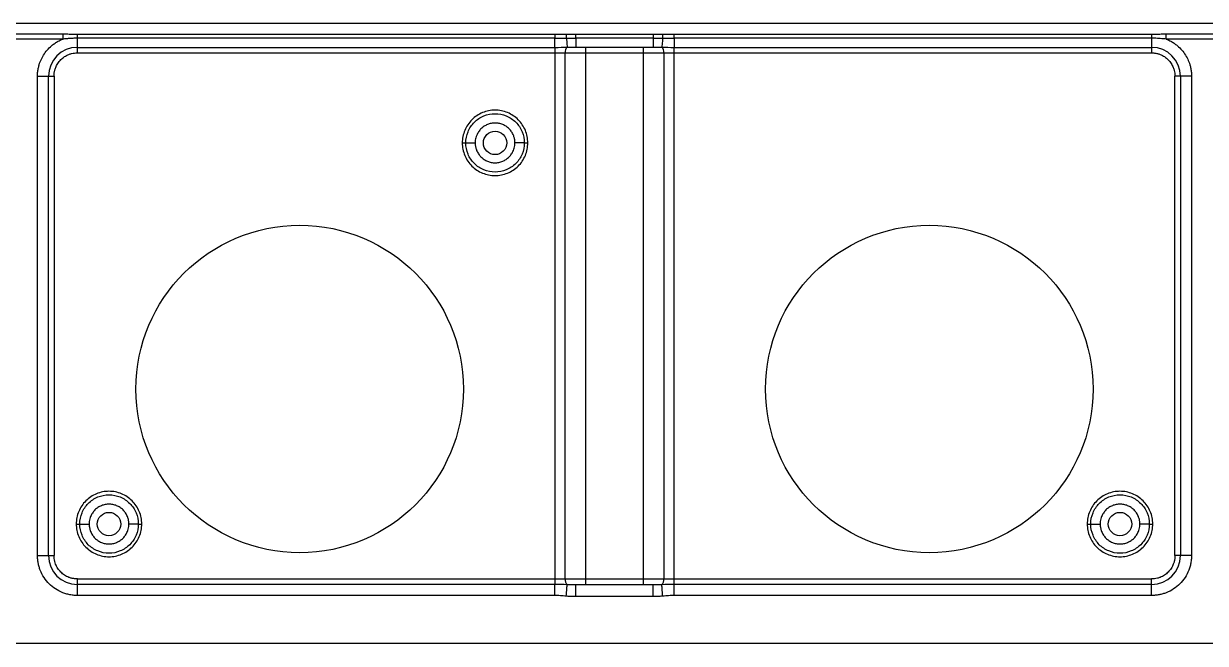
# Model space of a CAD drawing. Header units: millimetres. Extents: x -1 to 1576, y 30 to 633.
# Drawn here: x 471 to 572, y 30.4 to 83.4 of the extents above; entities that cross this region are included whole.
import ezdxf

# ---------------------------------------------------------------- set-up
doc = ezdxf.new("R2010")
doc.units = ezdxf.units.MM

msp = doc.modelspace()

# ---------------------------------------------------------------- linework, layer by layer
at = {"color": 7, "linetype": 'Continuous', "lineweight": 25}
for p, q in [((834.45, 83.41), (33.91, 83.41)), ((461.02, 82.53), (474.32, 82.53)), ((474.32, 82.09), (461.02, 82.09)), ((475.58, 82.52), (516.39, 82.52)), ((516.39, 82.16), (475.58, 82.16)), ((475.58, 80.91), (475.58, 82.16)), ((518.18, 82.51), (524.8, 82.51)), ((524.8, 82.18), (518.18, 82.18)), ((526.59, 82.52), (567.4, 82.52)), ((567.4, 82.16), (526.59, 82.16)), ((567.4, 82.16), (567.4, 80.91)), ((568.66, 82.53), (581.96, 82.53)), ((581.96, 82.09), (568.66, 82.09)), ((475.58, 81.38), (516.39, 81.38)), ((475.58, 80.91), (567.4, 80.91)), ((516.39, 81.38), (516.39, 35.44)), ((517.27, 35.91), (517.27, 80.91)), ((518.13, 81.41), (518.18, 81.42)), ((518.18, 81.41), (524.8, 81.41)), ((519.01, 81.41), (519.01, 35.41)), ((523.97, 35.41), (523.97, 81.41)), ((524.8, 81.42), (524.85, 81.41)), ((525.72, 80.91), (525.72, 35.91)), ((526.59, 81.38), (567.4, 81.38)), ((526.59, 35.44), (526.59, 81.38)), ((472.17, 37.91), (472.17, 78.91)), ((472.17, 78.91), (473.58, 78.91)), ((473.11, 37.91), (473.11, 78.91)), ((473.58, 78.91), (473.58, 37.91)), ((570.82, 78.91), (569.4, 78.91)), ((569.4, 37.91), (569.4, 78.91)), ((569.87, 78.91), (569.87, 37.91)), ((570.82, 78.91), (570.82, 37.91)), ((472.17, 37.91), (473.58, 37.91)), ((570.82, 37.91), (569.4, 37.91)), ((475.58, 34.5), (475.58, 35.91)), ((475.58, 35.91), (567.4, 35.91)), ((516.39, 35.44), (475.58, 35.44)), ((524.8, 35.41), (518.18, 35.41)), ((524.85, 35.41), (524.8, 35.41)), ((567.4, 35.44), (526.59, 35.44)), ((567.4, 34.5), (567.4, 35.91)), ((516.39, 34.5), (475.58, 34.5)), ((524.8, 34.41), (518.18, 34.41)), ((567.4, 34.5), (526.59, 34.5)), ((1518.3, 30.4), (36.91, 30.4))]:
    msp.add_line(p, q, dxfattribs=at)
at = {"color": 141}
for centre in [(511.28, 73.21), (478.28, 40.61), (564.7, 40.61)]:
    msp.add_circle(centre, 1, dxfattribs=at)
at = {"color": 7, "linetype": 'Continuous', "lineweight": 25}
for centre in [(494.58, 52.16), (548.4, 52.16)]:
    msp.add_circle(centre, 14, dxfattribs=at)
for centre, radius, start, end in [((475.58, 78.91), 2.47, 90, 180), ((517.82, 80.99), 0.562, 132.435, 187.8232), ((525.16, 80.99), 0.562, 352.1767, 47.5651), ((567.4, 78.91), 2.47, 0, 90), ((475.58, 37.91), 2.47, 180, 270), ((567.4, 37.91), 2.47, 270, 360), ((517.82, 35.84), 0.562, 172.1767, 227.5651), ((525.16, 35.84), 0.562, 312.435, 7.8232)]:
    msp.add_arc(centre, radius, start, end, dxfattribs=at)
for points, knots in [([(472.17, 78.91), (472.17, 78.97), (472.17, 79.08), (472.18, 79.24), (472.2, 79.41), (472.23, 79.57), (472.27, 79.73), (472.34, 80.01), (472.49, 80.39), (472.75, 80.84), (473.07, 81.25), (473.41, 81.56), (473.73, 81.79), (474.02, 81.96), (474.22, 82.04), (474.32, 82.09)], [0, 0, 0, 0, 0.040883, 0.08158, 0.122187, 0.162802, 0.203521, 0.244441, 0.372171, 0.500035, 0.627766, 0.75563, 0.837187, 0.918385, 1, 1, 1, 1]), ([(474.32, 82.53), (474.41, 82.53), (474.62, 82.53), (474.95, 82.52), (475.28, 82.52), (475.49, 82.52), (475.58, 82.52)], [0, 0, 0, 0, 0.200515, 0.50786, 0.778848, 1, 1, 1, 1]), ([(474.32, 82.53), (474.32, 82.49), (474.32, 82.42), (474.32, 82.27), (474.32, 82.18), (474.32, 82.09)], [0, 0, 0, 0, 0.5, 0.5, 1, 1, 1, 1]), ([(475.58, 82.16), (475.48, 82.16), (475.27, 82.16), (474.96, 82.14), (474.64, 82.12), (474.43, 82.1), (474.32, 82.09)], [0, 0, 0, 0, 0.245457, 0.492199, 0.742868, 1, 1, 1, 1]), ([(516.39, 82.52), (516.53, 82.52), (516.86, 82.52), (517.2, 82.52), (517.39, 82.52)], [0, 0, 0, 0, 0.420029, 1, 1, 1, 1]), ([(516.39, 81.38), (516.39, 81.44), (516.39, 81.55), (516.39, 81.82), (516.39, 81.98), (516.39, 82.16)], [0, 0, 0, 0, 0.5, 0.5, 1, 1, 1, 1]), ([(517.38, 82.17), (517.4, 81.98), (517.41, 81.8), (517.43, 81.53), (517.44, 81.44), (517.44, 81.4)], [0, 0, 0, 0, 0.5, 0.5, 1, 1, 1, 1]), ([(517.39, 82.52), (517.51, 82.52), (517.77, 82.51), (518.03, 82.51), (518.18, 82.51)], [0, 0, 0, 0, 0.451518, 1, 1, 1, 1]), ([(518.18, 82.18), (518.18, 81.96), (518.18, 81.77), (518.18, 81.49), (518.18, 81.41), (518.18, 81.41)], [0, 0, 0, 0, 0.5, 0.5, 1, 1, 1, 1]), ([(524.8, 82.51), (524.95, 82.51), (525.21, 82.51), (525.47, 82.52), (525.59, 82.52)], [0, 0, 0, 0, 0.548204, 1, 1, 1, 1]), ([(524.8, 82.18), (524.8, 81.96), (524.8, 81.77), (524.8, 81.49), (524.8, 81.41), (524.8, 81.41)], [0, 0, 0, 0, 0.5, 0.5, 1, 1, 1, 1]), ([(525.6, 82.17), (525.59, 81.98), (525.57, 81.8), (525.55, 81.53), (525.54, 81.44), (525.54, 81.4)], [0, 0, 0, 0, 0.5, 0.5, 1, 1, 1, 1]), ([(525.59, 82.52), (525.79, 82.52), (526.12, 82.52), (526.45, 82.52), (526.59, 82.52)], [0, 0, 0, 0, 0.581022, 1, 1, 1, 1]), ([(526.59, 82.16), (526.59, 81.98), (526.59, 81.82), (526.59, 81.55), (526.59, 81.44), (526.59, 81.38)], [0, 0, 0, 0, 0.5, 0.5, 1, 1, 1, 1]), ([(567.4, 82.52), (567.49, 82.52), (567.7, 82.52), (568.04, 82.52), (568.36, 82.53), (568.58, 82.53), (568.66, 82.53)], [0, 0, 0, 0, 0.221414, 0.492164, 0.7995, 1, 1, 1, 1]), ([(568.66, 82.09), (568.57, 82.1), (568.4, 82.12), (568.15, 82.13), (567.9, 82.15), (567.65, 82.16), (567.48, 82.16), (567.4, 82.16)], [0, 0, 0, 0, 0.206312, 0.4081642, 0.6068367, 0.8036604, 1, 1, 1, 1]), ([(568.66, 82.09), (568.66, 82.18), (568.66, 82.27), (568.66, 82.42), (568.66, 82.49), (568.66, 82.53)], [0, 0, 0, 0, 0.5, 0.5, 1, 1, 1, 1]), ([(568.66, 82.09), (568.71, 82.07), (568.81, 82.02), (568.96, 81.95), (569.11, 81.87), (569.25, 81.79), (569.39, 81.69), (569.61, 81.52), (569.91, 81.25), (570.24, 80.84), (570.5, 80.39), (570.66, 79.96), (570.76, 79.57), (570.81, 79.24), (570.81, 79.02), (570.82, 78.91)], [0, 0, 0, 0, 0.040883, 0.08158, 0.122187, 0.162802, 0.203521, 0.244441, 0.372171, 0.500035, 0.627766, 0.75563, 0.837187, 0.918385, 1, 1, 1, 1]), ([(473.58, 78.91), (473.58, 78.96), (473.58, 79.04), (473.6, 79.16), (473.61, 79.29), (473.64, 79.41), (473.68, 79.53), (473.75, 79.74), (473.9, 80.02), (474.16, 80.34), (474.47, 80.6), (474.79, 80.76), (475.08, 80.86), (475.33, 80.9), (475.5, 80.91), (475.58, 80.91)], [0, 0, 0, 0, 0.040276, 0.080243, 0.120058, 0.159883, 0.199877, 0.240199, 0.370043, 0.500057, 0.629901, 0.759916, 0.840121, 0.919721, 1, 1, 1, 1]), ([(567.4, 80.91), (567.44, 80.91), (567.53, 80.91), (567.65, 80.9), (567.78, 80.88), (567.9, 80.85), (568.02, 80.82), (568.23, 80.74), (568.51, 80.6), (568.82, 80.34), (569.08, 80.02), (569.25, 79.7), (569.34, 79.41), (569.39, 79.16), (569.4, 79), (569.4, 78.91)], [0, 0, 0, 0, 0.0402761, 0.0802426, 0.1200582, 0.159883, 0.1998773, 0.2401994, 0.3700431, 0.5000574, 0.6299012, 0.7599156, 0.8401208, 0.919721, 1, 1, 1, 1]), ([(514.08, 73.21), (514.08, 73.58), (514.01, 73.95), (513.73, 74.62), (513.52, 74.93), (513, 75.45), (512.69, 75.66), (512.01, 75.94), (511.65, 76.01), (510.91, 76.01), (510.55, 75.94), (509.87, 75.66), (509.56, 75.45), (509.04, 74.93), (508.83, 74.62), (508.55, 73.95), (508.48, 73.58), (508.48, 73.21)], [0, 0, 0, 0, 0.125, 0.125, 0.25, 0.25, 0.375, 0.375, 0.5, 0.5, 0.625, 0.625, 0.75, 0.75, 0.875, 0.875, 1, 1, 1, 1]), ([(508.78, 73.21), (508.78, 73.54), (508.85, 73.87), (509.1, 74.47), (509.28, 74.75), (509.74, 75.21), (510.02, 75.4), (510.63, 75.65), (510.95, 75.71), (511.61, 75.71), (511.94, 75.65), (512.54, 75.4), (512.82, 75.21), (513.28, 74.75), (513.47, 74.47), (513.72, 73.87), (513.78, 73.54), (513.78, 73.21)], [0, 0, 0, 0, 0.125, 0.125, 0.25, 0.25, 0.375, 0.375, 0.5, 0.5, 0.625, 0.625, 0.75, 0.75, 0.875, 0.875, 1, 1, 1, 1]), ([(512.98, 73.21), (512.98, 73.26), (512.98, 73.35), (512.96, 73.48), (512.94, 73.61), (512.9, 73.74), (512.83, 73.93), (512.7, 74.16), (512.49, 74.42), (512.23, 74.64), (511.94, 74.79), (511.62, 74.89), (511.28, 74.92), (510.95, 74.89), (510.63, 74.79), (510.33, 74.64), (510.07, 74.42), (509.86, 74.16), (509.72, 73.9), (509.63, 73.65), (509.59, 73.44), (509.58, 73.29), (509.58, 73.21)], [0, 0, 0, 0, 0.025179, 0.050131, 0.075011, 0.099977, 0.125185, 0.187588, 0.250097, 0.312505, 0.375015, 0.437475, 0.500034, 0.562494, 0.62505, 0.68745, 0.749957, 0.812365, 0.874867, 0.916675, 0.958143, 1, 1, 1, 1]), ([(508.48, 73.21), (508.56, 73.21), (508.64, 73.21), (508.75, 73.21), (508.78, 73.21), (508.78, 73.21)], [0, 0, 0, 0, 0.5, 0.5, 1, 1, 1, 1]), ([(508.48, 73.21), (508.48, 72.85), (508.55, 72.48), (508.83, 71.8), (509.04, 71.49), (509.56, 70.97), (509.87, 70.77), (510.55, 70.49), (510.91, 70.41), (511.65, 70.41), (512.01, 70.49), (512.69, 70.77), (513, 70.97), (513.52, 71.49), (513.73, 71.8), (514.01, 72.48), (514.08, 72.85), (514.08, 73.21)], [0, 0, 0, 0, 0.125, 0.125, 0.25, 0.25, 0.375, 0.375, 0.5, 0.5, 0.625, 0.625, 0.75, 0.75, 0.875, 0.875, 1, 1, 1, 1]), ([(513.78, 73.21), (513.78, 72.89), (513.72, 72.56), (513.47, 71.95), (513.28, 71.68), (512.82, 71.21), (512.54, 71.03), (511.94, 70.78), (511.61, 70.71), (510.95, 70.71), (510.63, 70.78), (510.02, 71.03), (509.74, 71.21), (509.28, 71.68), (509.1, 71.95), (508.85, 72.56), (508.78, 72.89), (508.78, 73.21)], [0, 0, 0, 0, 0.125, 0.125, 0.25, 0.25, 0.375, 0.375, 0.5, 0.5, 0.625, 0.625, 0.75, 0.75, 0.875, 0.875, 1, 1, 1, 1]), ([(508.78, 73.21), (508.78, 73.21), (508.87, 73.21), (509.16, 73.21), (509.37, 73.21), (509.58, 73.21)], [0, 0, 0, 0, 0.5, 0.5, 1, 1, 1, 1]), ([(509.58, 73.21), (509.58, 73.17), (509.58, 73.08), (509.6, 72.95), (509.63, 72.82), (509.66, 72.69), (509.73, 72.5), (509.86, 72.26), (510.07, 72), (510.33, 71.79), (510.63, 71.63), (510.95, 71.53), (511.28, 71.5), (511.61, 71.53), (511.94, 71.63), (512.23, 71.79), (512.49, 72), (512.7, 72.26), (512.84, 72.53), (512.93, 72.77), (512.97, 72.99), (512.98, 73.14), (512.98, 73.21)], [0, 0, 0, 0, 0.025112, 0.050025, 0.074894, 0.099876, 0.125125, 0.187521, 0.250086, 0.312492, 0.374998, 0.437458, 0.500018, 0.562478, 0.625038, 0.687445, 0.749955, 0.812363, 0.874867, 0.916676, 0.958144, 1, 1, 1, 1]), ([(513.78, 73.21), (513.78, 73.21), (513.69, 73.21), (513.4, 73.21), (513.19, 73.21), (512.98, 73.21)], [0, 0, 0, 0, 0.5, 0.5, 1, 1, 1, 1]), ([(513.78, 73.21), (513.78, 73.21), (513.81, 73.21), (513.92, 73.21), (514, 73.21), (514.08, 73.21)], [0, 0, 0, 0, 0.5, 0.5, 1, 1, 1, 1]), ([(481.08, 40.61), (481.08, 40.98), (481.01, 41.35), (480.73, 42.02), (480.52, 42.33), (480, 42.85), (479.69, 43.06), (479.01, 43.34), (478.65, 43.41), (477.91, 43.41), (477.55, 43.34), (476.87, 43.06), (476.56, 42.85), (476.04, 42.33), (475.83, 42.02), (475.55, 41.35), (475.48, 40.98), (475.48, 40.61)], [0, 0, 0, 0, 0.125, 0.125, 0.25, 0.25, 0.375, 0.375, 0.5, 0.5, 0.625, 0.625, 0.75, 0.75, 0.875, 0.875, 1, 1, 1, 1]), ([(475.78, 40.61), (475.78, 40.94), (475.85, 41.27), (476.1, 41.87), (476.28, 42.15), (476.74, 42.61), (477.02, 42.8), (477.63, 43.05), (477.95, 43.11), (478.61, 43.11), (478.94, 43.05), (479.54, 42.8), (479.82, 42.61), (480.28, 42.15), (480.47, 41.87), (480.72, 41.27), (480.78, 40.94), (480.78, 40.61)], [0, 0, 0, 0, 0.125, 0.125, 0.25, 0.25, 0.375, 0.375, 0.5, 0.5, 0.625, 0.625, 0.75, 0.75, 0.875, 0.875, 1, 1, 1, 1]), ([(567.5, 40.61), (567.5, 40.98), (567.43, 41.35), (567.15, 42.02), (566.94, 42.33), (566.42, 42.85), (566.11, 43.06), (565.43, 43.34), (565.07, 43.41), (564.33, 43.41), (563.97, 43.34), (563.29, 43.06), (562.98, 42.85), (562.46, 42.33), (562.25, 42.02), (561.97, 41.35), (561.9, 40.98), (561.9, 40.61)], [0, 0, 0, 0, 0.125, 0.125, 0.25, 0.25, 0.375, 0.375, 0.5, 0.5, 0.625, 0.625, 0.75, 0.75, 0.875, 0.875, 1, 1, 1, 1]), ([(562.2, 40.61), (562.2, 40.94), (562.27, 41.27), (562.52, 41.87), (562.7, 42.15), (563.16, 42.61), (563.44, 42.8), (564.05, 43.05), (564.37, 43.11), (565.03, 43.11), (565.36, 43.05), (565.96, 42.8), (566.24, 42.61), (566.7, 42.15), (566.89, 41.87), (567.14, 41.27), (567.2, 40.94), (567.2, 40.61)], [0, 0, 0, 0, 0.125, 0.125, 0.25, 0.25, 0.375, 0.375, 0.5, 0.5, 0.625, 0.625, 0.75, 0.75, 0.875, 0.875, 1, 1, 1, 1]), ([(479.98, 40.61), (479.98, 40.66), (479.98, 40.75), (479.96, 40.88), (479.94, 41.01), (479.9, 41.14), (479.83, 41.33), (479.7, 41.56), (479.49, 41.82), (479.23, 42.04), (478.94, 42.19), (478.62, 42.29), (478.28, 42.32), (477.95, 42.29), (477.63, 42.19), (477.33, 42.04), (477.07, 41.82), (476.86, 41.56), (476.72, 41.3), (476.63, 41.05), (476.59, 40.84), (476.58, 40.69), (476.58, 40.61)], [0, 0, 0, 0, 0.025179, 0.050131, 0.075011, 0.099977, 0.125185, 0.187588, 0.250097, 0.312505, 0.375015, 0.437474, 0.500034, 0.562494, 0.62505, 0.68745, 0.749957, 0.812365, 0.874867, 0.916675, 0.958143, 1, 1, 1, 1]), ([(566.4, 40.61), (566.4, 40.66), (566.4, 40.75), (566.38, 40.88), (566.36, 41.01), (566.32, 41.14), (566.25, 41.33), (566.12, 41.56), (565.91, 41.82), (565.65, 42.04), (565.36, 42.19), (565.04, 42.29), (564.7, 42.32), (564.37, 42.29), (564.05, 42.19), (563.75, 42.04), (563.49, 41.82), (563.28, 41.56), (563.14, 41.3), (563.05, 41.05), (563.01, 40.84), (563, 40.69), (563, 40.61)], [0, 0, 0, 0, 0.025179, 0.05013, 0.075011, 0.099978, 0.125186, 0.187587, 0.250092, 0.312501, 0.375011, 0.437474, 0.50004, 0.562505, 0.625066, 0.687464, 0.749971, 0.812374, 0.874873, 0.916678, 0.958145, 1, 1, 1, 1]), ([(475.48, 40.61), (475.56, 40.61), (475.64, 40.61), (475.75, 40.61), (475.78, 40.61), (475.78, 40.61)], [0, 0, 0, 0, 0.5, 0.5, 1, 1, 1, 1]), ([(475.48, 40.61), (475.48, 40.25), (475.55, 39.88), (475.83, 39.2), (476.04, 38.89), (476.56, 38.37), (476.87, 38.17), (477.55, 37.89), (477.91, 37.81), (478.65, 37.81), (479.01, 37.89), (479.69, 38.17), (480, 38.37), (480.52, 38.89), (480.73, 39.2), (481.01, 39.88), (481.08, 40.25), (481.08, 40.61)], [0, 0, 0, 0, 0.125, 0.125, 0.25, 0.25, 0.375, 0.375, 0.5, 0.5, 0.625, 0.625, 0.75, 0.75, 0.875, 0.875, 1, 1, 1, 1]), ([(480.78, 40.61), (480.78, 40.29), (480.72, 39.96), (480.47, 39.35), (480.28, 39.08), (479.82, 38.61), (479.54, 38.43), (478.94, 38.18), (478.61, 38.11), (477.95, 38.11), (477.63, 38.18), (477.02, 38.43), (476.74, 38.61), (476.28, 39.08), (476.1, 39.35), (475.85, 39.96), (475.78, 40.29), (475.78, 40.61)], [0, 0, 0, 0, 0.125, 0.125, 0.25, 0.25, 0.375, 0.375, 0.5, 0.5, 0.625, 0.625, 0.75, 0.75, 0.875, 0.875, 1, 1, 1, 1]), ([(475.78, 40.61), (475.78, 40.61), (475.87, 40.61), (476.16, 40.61), (476.37, 40.61), (476.58, 40.61)], [0, 0, 0, 0, 0.5, 0.5, 1, 1, 1, 1]), ([(476.58, 40.61), (476.58, 40.57), (476.58, 40.48), (476.6, 40.35), (476.63, 40.22), (476.66, 40.09), (476.73, 39.9), (476.86, 39.66), (477.07, 39.4), (477.33, 39.19), (477.63, 39.03), (477.95, 38.93), (478.28, 38.9), (478.61, 38.93), (478.94, 39.03), (479.23, 39.19), (479.49, 39.4), (479.7, 39.66), (479.84, 39.93), (479.93, 40.17), (479.97, 40.39), (479.98, 40.54), (479.98, 40.61)], [0, 0, 0, 0, 0.025112, 0.050024, 0.074894, 0.099876, 0.125125, 0.187521, 0.250086, 0.312492, 0.374998, 0.437458, 0.500018, 0.562478, 0.625038, 0.687445, 0.749955, 0.812363, 0.874867, 0.916676, 0.958144, 1, 1, 1, 1]), ([(480.78, 40.61), (480.78, 40.61), (480.69, 40.61), (480.4, 40.61), (480.19, 40.61), (479.98, 40.61)], [0, 0, 0, 0, 0.5, 0.5, 1, 1, 1, 1]), ([(480.78, 40.61), (480.78, 40.61), (480.81, 40.61), (480.92, 40.61), (481, 40.61), (481.08, 40.61)], [0, 0, 0, 0, 0.5, 0.5, 1, 1, 1, 1]), ([(561.9, 40.61), (561.98, 40.61), (562.06, 40.61), (562.17, 40.61), (562.2, 40.61), (562.2, 40.61)], [0, 0, 0, 0, 0.5, 0.5, 1, 1, 1, 1]), ([(561.9, 40.61), (561.9, 40.25), (561.97, 39.88), (562.25, 39.2), (562.46, 38.89), (562.98, 38.37), (563.29, 38.17), (563.97, 37.89), (564.33, 37.81), (565.07, 37.81), (565.43, 37.89), (566.11, 38.17), (566.42, 38.37), (566.94, 38.89), (567.15, 39.2), (567.43, 39.88), (567.5, 40.25), (567.5, 40.61)], [0, 0, 0, 0, 0.125, 0.125, 0.25, 0.25, 0.375, 0.375, 0.5, 0.5, 0.625, 0.625, 0.75, 0.75, 0.875, 0.875, 1, 1, 1, 1]), ([(567.2, 40.61), (567.2, 40.29), (567.14, 39.96), (566.89, 39.35), (566.7, 39.08), (566.24, 38.61), (565.96, 38.43), (565.36, 38.18), (565.03, 38.11), (564.37, 38.11), (564.05, 38.18), (563.44, 38.43), (563.16, 38.61), (562.7, 39.08), (562.52, 39.35), (562.27, 39.96), (562.2, 40.29), (562.2, 40.61)], [0, 0, 0, 0, 0.125, 0.125, 0.25, 0.25, 0.375, 0.375, 0.5, 0.5, 0.625, 0.625, 0.75, 0.75, 0.875, 0.875, 1, 1, 1, 1]), ([(562.2, 40.61), (562.2, 40.61), (562.29, 40.61), (562.58, 40.61), (562.79, 40.61), (563, 40.61)], [0, 0, 0, 0, 0.5, 0.5, 1, 1, 1, 1]), ([(562.2, 40.61), (562.2, 40.61), (562.29, 40.61), (562.58, 40.61), (562.79, 40.61), (563, 40.61)], [0, 0, 0, 0, 0.5, 0.5, 1, 1, 1, 1]), ([(563, 40.61), (563, 40.57), (563, 40.48), (563.02, 40.35), (563.05, 40.22), (563.08, 40.09), (563.15, 39.9), (563.28, 39.66), (563.49, 39.4), (563.75, 39.19), (564.05, 39.03), (564.37, 38.93), (564.7, 38.9), (565.03, 38.93), (565.36, 39.03), (565.65, 39.19), (565.91, 39.4), (566.12, 39.66), (566.26, 39.93), (566.35, 40.17), (566.39, 40.39), (566.4, 40.54), (566.4, 40.61)], [0, 0, 0, 0, 0.025108, 0.050018, 0.074887, 0.09987, 0.125122, 0.187514, 0.250079, 0.312484, 0.374988, 0.437452, 0.500017, 0.562482, 0.625047, 0.687453, 0.749962, 0.812367, 0.874868, 0.916676, 0.958145, 1, 1, 1, 1]), ([(567.2, 40.61), (567.2, 40.61), (567.11, 40.61), (566.82, 40.61), (566.61, 40.61), (566.4, 40.61)], [0, 0, 0, 0, 0.5, 0.5, 1, 1, 1, 1]), ([(567.2, 40.61), (567.2, 40.61), (567.23, 40.61), (567.34, 40.61), (567.42, 40.61), (567.5, 40.61)], [0, 0, 0, 0, 0.5, 0.5, 1, 1, 1, 1]), ([(475.58, 34.5), (475.52, 34.5), (475.4, 34.5), (475.21, 34.52), (475.03, 34.54), (474.85, 34.58), (474.67, 34.62), (474.5, 34.67), (474.16, 34.8), (473.69, 35.04), (473.15, 35.48), (472.71, 36.02), (472.44, 36.54), (472.3, 36.96), (472.22, 37.27), (472.18, 37.59), (472.17, 37.81), (472.17, 37.91)], [0, 0, 0, 0, 0.034552, 0.068858, 0.103016, 0.137128, 0.171294, 0.205615, 0.240191, 0.37006, 0.500029, 0.629897, 0.759866, 0.820152, 0.879909, 0.939678, 1, 1, 1, 1]), ([(475.58, 35.91), (475.54, 35.91), (475.45, 35.92), (475.33, 35.93), (475.21, 35.95), (475.08, 35.97), (474.96, 36.01), (474.76, 36.08), (474.47, 36.23), (474.16, 36.49), (473.9, 36.81), (473.73, 37.13), (473.64, 37.41), (473.59, 37.66), (473.58, 37.83), (473.58, 37.91)], [0, 0, 0, 0, 0.040276, 0.080243, 0.120058, 0.159883, 0.199877, 0.240199, 0.370043, 0.500057, 0.629901, 0.759916, 0.840121, 0.919721, 1, 1, 1, 1]), ([(570.82, 37.91), (570.81, 37.85), (570.81, 37.73), (570.8, 37.54), (570.77, 37.36), (570.74, 37.18), (570.69, 37.01), (570.64, 36.83), (570.52, 36.5), (570.28, 36.02), (569.83, 35.48), (569.29, 35.04), (568.78, 34.77), (568.35, 34.63), (568.04, 34.55), (567.72, 34.51), (567.51, 34.5), (567.4, 34.5)], [0, 0, 0, 0, 0.0345523, 0.0688579, 0.1030161, 0.1371278, 0.171294, 0.2056155, 0.2401915, 0.3700601, 0.5000288, 0.6298975, 0.7598662, 0.8201516, 0.8799088, 0.9396782, 1, 1, 1, 1]), ([(569.4, 37.91), (569.4, 37.87), (569.4, 37.79), (569.39, 37.66), (569.37, 37.54), (569.34, 37.42), (569.3, 37.3), (569.23, 37.09), (569.09, 36.81), (568.82, 36.49), (568.51, 36.23), (568.19, 36.06), (567.9, 35.97), (567.65, 35.92), (567.49, 35.92), (567.4, 35.91)], [0, 0, 0, 0, 0.0402761, 0.0802426, 0.1200582, 0.159883, 0.1998773, 0.2401994, 0.3700431, 0.5000574, 0.6299012, 0.7599156, 0.8401208, 0.919721, 1, 1, 1, 1]), ([(516.39, 34.5), (516.39, 34.7), (516.39, 34.91), (516.39, 35.24), (516.39, 35.37), (516.39, 35.44)], [0, 0, 0, 0, 0.5, 0.5, 1, 1, 1, 1]), ([(517.36, 34.44), (517.38, 34.67), (517.4, 34.9), (517.43, 35.26), (517.44, 35.38), (517.44, 35.42)], [0, 0, 0, 0, 0.5, 0.5, 1, 1, 1, 1]), ([(518.18, 34.41), (518.18, 34.54), (518.18, 34.67), (518.18, 34.92), (518.18, 35.03), (518.18, 35.21), (518.18, 35.29), (518.18, 35.39), (518.18, 35.41), (518.18, 35.41)], [0, 0, 0, 0, 0.25, 0.25, 0.5, 0.5, 0.75, 0.75, 1, 1, 1, 1]), ([(524.8, 34.41), (524.8, 34.67), (524.8, 34.94), (524.8, 35.31), (524.8, 35.41), (524.8, 35.41)], [0, 0, 0, 0, 0.5, 0.5, 1, 1, 1, 1]), ([(525.62, 34.44), (525.6, 34.67), (525.58, 34.9), (525.55, 35.26), (525.54, 35.38), (525.54, 35.42)], [0, 0, 0, 0, 0.5, 0.5, 1, 1, 1, 1]), ([(526.59, 34.5), (526.59, 34.7), (526.59, 34.91), (526.59, 35.24), (526.59, 35.37), (526.59, 35.44)], [0, 0, 0, 0, 0.5, 0.5, 1, 1, 1, 1]), ([(517.36, 34.44), (517.28, 34.45), (517.11, 34.46), (516.86, 34.48), (516.63, 34.5), (516.47, 34.5), (516.39, 34.5)], [0, 0, 0, 0, 0.2627497, 0.5148513, 0.7674746, 1, 1, 1, 1]), ([(518.18, 34.41), (518.03, 34.41), (517.76, 34.41), (517.48, 34.43), (517.36, 34.44)], [0, 0, 0, 0, 0.556213, 1, 1, 1, 1]), ([(525.62, 34.44), (525.56, 34.43), (525.44, 34.43), (525.25, 34.42), (525.03, 34.41), (524.88, 34.41), (524.8, 34.41)], [0, 0, 0, 0, 0.2078705, 0.4437567, 0.7077728, 1, 1, 1, 1]), ([(526.59, 34.5), (526.51, 34.5), (526.36, 34.5), (526.12, 34.48), (525.87, 34.46), (525.7, 34.45), (525.62, 34.44)], [0, 0, 0, 0, 0.2323706, 0.4852888, 0.7374116, 1, 1, 1, 1])]:
    msp.add_open_spline(points, degree=3, knots=knots, dxfattribs=at)
for points in [[(475.58, 82.16), (475.58, 82.31), (475.58, 82.45), (475.58, 82.52)], [(516.39, 82.52), (516.39, 82.45), (516.39, 82.31), (516.39, 82.16)], [(516.39, 82.16), (516.72, 82.16), (517.04, 82.17), (517.38, 82.17)], [(517.38, 82.17), (517.38, 82.32), (517.39, 82.45), (517.39, 82.52)], [(517.38, 82.17), (517.65, 82.18), (517.92, 82.18), (518.18, 82.18)], [(518.18, 82.18), (518.18, 82.32), (518.18, 82.45), (518.18, 82.51)], [(524.8, 82.51), (524.8, 82.45), (524.8, 82.32), (524.8, 82.18)], [(524.8, 82.18), (525.07, 82.18), (525.33, 82.18), (525.6, 82.17)], [(525.59, 82.52), (525.6, 82.45), (525.6, 82.32), (525.6, 82.17)], [(525.6, 82.17), (525.94, 82.17), (526.27, 82.16), (526.59, 82.16)], [(526.59, 82.16), (526.59, 82.31), (526.59, 82.45), (526.59, 82.52)], [(567.4, 82.52), (567.4, 82.45), (567.4, 82.31), (567.4, 82.16)], [(516.39, 81.38), (516.76, 81.38), (517.12, 81.39), (517.44, 81.4)], [(517.44, 81.4), (517.68, 81.41), (517.92, 81.41), (518.18, 81.41)], [(524.8, 81.41), (525.06, 81.41), (525.3, 81.41), (525.54, 81.4)], [(525.54, 81.4), (525.86, 81.39), (526.23, 81.38), (526.59, 81.38)], [(517.44, 35.42), (517.12, 35.43), (516.76, 35.44), (516.39, 35.44)], [(518.18, 35.41), (517.92, 35.41), (517.68, 35.41), (517.44, 35.42)], [(525.54, 35.42), (525.3, 35.41), (525.06, 35.41), (524.8, 35.41)], [(526.59, 35.44), (526.23, 35.44), (525.86, 35.43), (525.54, 35.42)]]:
    msp.add_open_spline(points, degree=3, dxfattribs=at)

doc.saveas('drawing.dxf')
